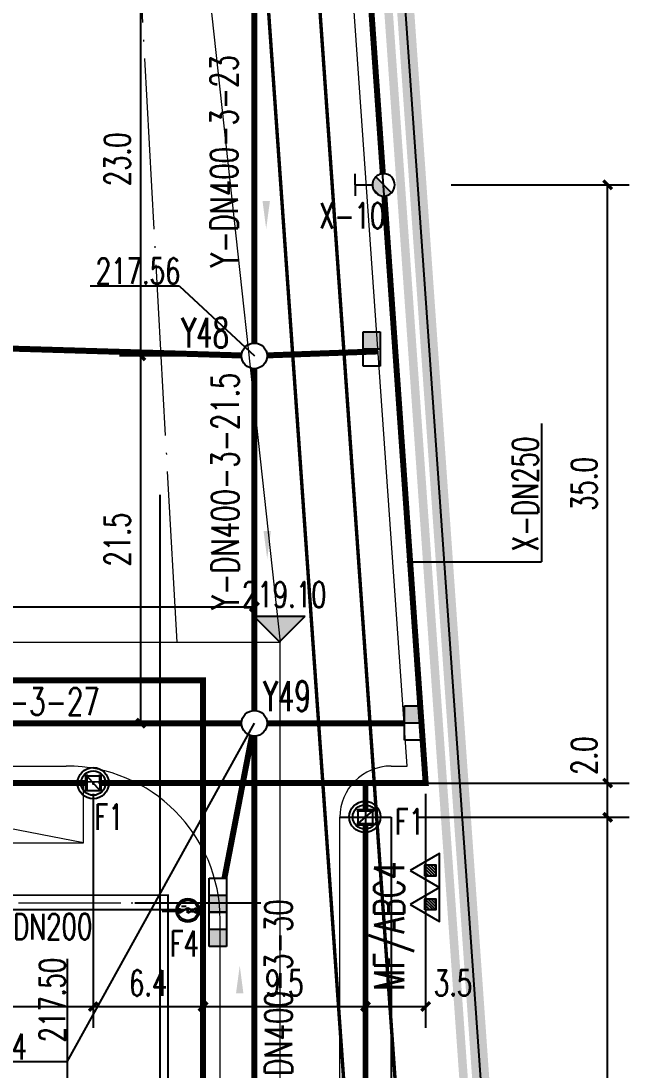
# Model space of a CAD drawing. Header units: metres. Extents: x 497246 to 997717, y 2998582 to 5998198.
# Drawn here: x 497963.3 to 497998.8, y 2999042.5 to 2999103.9 of the extents above; entities that cross this region are included whole.
import ezdxf
from ezdxf.enums import TextEntityAlignment as Align

# ---------------------------------------------------------------- set-up
doc = ezdxf.new("R2010")
doc.units = ezdxf.units.M
doc.header["$LTSCALE"] = 1000
for name, pattern in [('ACAD_ISO05W100', [34, 24, -3, 0.5, -3, 0.5, -3]), ('DASH', [0.35, 0.25, -0.1]), ('DASHED', [19.049999999999997, 12.7, -6.35]), ('DOTE', [2.4200000000000004, 2, -0.2, 0.02, -0.2]), ('PHANTOM2', [31.750000000000004, 15.875, -3.175, 3.175, -3.175, 3.175, -3.175])]:
    doc.linetypes.add(name, pattern=pattern)
doc.layers.get('0').update_dxf_attribs({"linetype": 'CONTINUOUS'})
doc.layers.get('Defpoints').update_dxf_attribs({"linetype": 'CONTINUOUS'})
for name, color, linetype, lineweight in [('1_RO_规划停车位', 35, 'CONTINUOUS', 13), ('道路', 4, 'CONTINUOUS', 15), ('道路中线', 1, 'DOTE', 13)]:
    doc.layers.add(name, color=color, linetype=linetype, lineweight=lineweight)
for name, color, linetype in [('DIM_ELEV', 3, 'CONTINUOUS'), ('EQUIP_消火栓', 7, 'CONTINUOUS'), ('EQUIP_灭火器', 7, 'CONTINUOUS'), ('PIPE-喷淋', 6, 'CONTINUOUS'), ('PIPE-消防', 1, 'CONTINUOUS'), ('PIPE-给水', 3, 'CONTINUOUS'), ('PIPE-雨水', 4, 'CONTINUOUS'), ('PUB_TEXT', 7, 'CONTINUOUS'), ('TEXT_灭火器', 7, 'CONTINUOUS'), ('TEXT_雨水', 7, 'CONTINUOUS'), ('TWT_DIM', 3, 'CONTINUOUS'), ('TWT_雨水口', 4, 'CONTINUOUS'), ('VALVE_喷淋', 7, 'CONTINUOUS'), ('WELL_雨水', 4, 'CONTINUOUS'), ('YD-R2', 50, 'CONTINUOUS'), ('围墙', 6, 'FENCELINE2'), ('图例层', 7, 'CONTINUOUS'), ('建筑', 7, 'CONTINUOUS'), ('红线', 1, 'PHANTOM2'), ('雨水标注', 100, 'CONTINUOUS')]:
    doc.layers.add(name, color=color, linetype=linetype)
doc.layers.add('建筑轴线', color=1, linetype='DOTE', lineweight=15, plot=False)
doc.styles.add('_TCH_DIM', font='SIMPLEX', dxfattribs={"bigfont": 'GBCBIG'})
doc.styles.add('_TCH_DIM_T3', font='SIMPLEX', dxfattribs={"width": 0.7058823529411765, "bigfont": 'GBCBIG'})
doc.styles.add('_TWT_WELL', font='SIMPLEX', dxfattribs={"width": 0.8, "height": 3.5, "bigfont": 'HZTXT'})
doc.styles.add('HZTXT', font='txt', dxfattribs={"width": 0.7, "bigfont": 'HZTXT'})
doc.styles.get("Standard").update_dxf_attribs({"font": 'rs.shx', "bigfont": 'hztxt.shx'})
doc.styles.add('TG_LINETYPE', font='SIMPLEX', dxfattribs={"width": 0.8, "height": 3, "bigfont": 'HZTXT'})
doc.linetypes.add('FENCELINE2', pattern='A,6.35,-2.54,[132,ltypeshp.shx,S=2.54,R=0,X=-2.54,Y=0],-2.54,25.4', length=36.83)
doc.linetypes.add('TG_X', pattern='A,3,-0.3,["X",TG_LINETYPE,S=0.1,R=0,X=-0.23,Y=-0.15],0', length=3.3)
doc.linetypes.add('TG_XP', pattern='A,3,-0.6,["XP",TG_LINETYPE,S=0.1,R=0,X=-0.6,Y=-0.2],0', length=3.6)
doc.linetypes.add('TG_Y', pattern='A,2,-0.3,["Y",TG_LINETYPE,S=0.1,R=0,X=-0.23,Y=-0.15],0', length=2.3)
doc.dimstyles.new('_TWT_ARCH&&1', dxfattribs={"dimtxt": 1.4875, "dimasz": 0.5, "dimexe": 1.25, "dimexo": 1.5, "dimgap": 0.6312500000000001, "dimtad": 1, "dimdec": 1, "dimzin": 0, "dimdsep": 46, "dimtxsty": '_TCH_DIM_T3', "dimblk": 'ARCHTICK', "dimcen": 0.09, "dimclrt": 7, "dimazin": 2, "dimtfac": 1, "dimtdec": 1, "dimtix": 1, "dimtmove": 2, "dimatfit": 3, "dimfxl": 1, "dimtolj": 1, "dimtzin": 0, "dimarcsym": 0})

# ---------------------------------------------------------------- blocks, each defined once
blk = doc.blocks.new('$VALVE$00000315')
blk.add_line((-75, 125), (75, 125))
blk.add_lwpolyline([(-125, -75), (-125, 75), (125, -75), (125, 75)])
for p in [(-125, 0), (125, 0)]:
    blk.add_point(p)
blk.add_solid([(0, 125), (0, 150), (75, 125)])
blk = doc.blocks.new('$VALVE$00000296')
for points in [[(-125, 72.16878364870354), (-125, -72.16878364870354), (125, 72.16878364870354), (125, -72.16878364870354), (-125, 72.16878364870354)], [(0, 60.22559497023212), (0, -63.5535608260252)]]:
    blk.add_lwpolyline(points)
for p in [(-125, 0), (125, 0)]:
    blk.add_point(p)
blk = doc.blocks.new('$VALVE$00000316')
for p, q in [((-124.8260262059412, 72.06833983187425), (124.8260262059412, -72.06833983187425)), ((-124.8260262059412, 72.06833983187425), (-124.8260262059412, -72.06833983187425)), ((-124.8260262059412, 72.06833983187425), (124.8260262059412, 72.06833983187425)), ((124.8260262059412, 72.06833983187425), (124.8260262059412, -72.06833983187425)), ((-124.8260262059412, -72.06833983187425), (124.8260262059412, -72.06833983187425))]:
    blk.add_line(p, q)
at = {"const_width": 21.11137713821932}
blk.add_lwpolyline([(-10.55568856911123, 0, 1), (10.55568856911123, 0, 1)], format="xyb", close=True, dxfattribs=at)
for p in [(-124.8260262059412, 0), (124.8260262059412, 0)]:
    blk.add_point(p)
at = {"color": 7, "flags": 9}
for tag in ['YSIZE', 'XSIZE']:
    blk.add_attdef(tag, (0, 0), '', height=0.5, dxfattribs=at)
blk = doc.blocks.new('_ArchTick')
at = {"color": 0, "linetype": 'ByBlock', "const_width": 0.4}
blk.add_lwpolyline([(-0.5, -0.5), (0.5, 0.5)], dxfattribs=at)
blk = doc.blocks.new('*D422')
at = {"layer": 'Defpoints', "color": 0, "transparency": 16777216}
for p in [(497986.9340155854, 2999094.33740348), (497997.5770304961, 2999094.33740348), (497986.9340155854, 2999059.33740348)]:
    blk.add_point(p, dxfattribs=at)
at = {"layer": 'TWT_DIM', "color": 0, "lineweight": -2, "transparency": 16777216}
for p, q in [((497988.4340155854, 2999094.33740348), (497998.8270304961, 2999094.33740348)), ((497997.5770304961, 2999059.33740348), (497997.5770304961, 2999094.33740348)), ((497988.4340155854, 2999059.33740348), (497998.8270304961, 2999059.33740348))]:
    blk.add_line(p, q, dxfattribs=at)
at = {"layer": 'TWT_DIM', "color": 0, "lineweight": -2, "transparency": 16777216, "xscale": 0.5, "yscale": 0.5, "zscale": 0.5}
for p, rotation in [((497997.5770304961, 2999094.33740348), 90), ((497997.5770304961, 2999059.33740348), 270)]:
    blk.add_blockref('_ArchTick', p, dxfattribs=dict(at, rotation=rotation))
at = {"layer": 'TWT_DIM', "color": 7, "transparency": 16777216, "insert": (497996.2020304956, 2999076.83740348), "char_height": 1.4875, "attachment_point": 5, "rotation": 90, "style": '_TCH_DIM_T3'}
blk.add_mtext('\\A1;35.0', dxfattribs=at)
blk = doc.blocks.new('*D447')
at = {"layer": 'Defpoints', "color": 0, "transparency": 16777216}
for p in [(497984.9149627549, 2999057.332702593), (497997.5770304961, 2999057.332702593), (497984.9149627549, 2999013.897704495)]:
    blk.add_point(p, dxfattribs=at)
at = {"layer": 'TWT_DIM', "color": 0, "lineweight": -2, "transparency": 16777216}
for p, q in [((497986.4149627549, 2999057.332702593), (497998.8270304961, 2999057.332702593)), ((497997.5770304961, 2999013.897704495), (497997.5770304961, 2999057.332702593)), ((497986.4149627549, 2999013.897704495), (497998.8270304961, 2999013.897704495))]:
    blk.add_line(p, q, dxfattribs=at)
at = {"layer": 'TWT_DIM', "color": 0, "lineweight": -2, "transparency": 16777216, "xscale": 0.5, "yscale": 0.5, "zscale": 0.5}
for p, rotation in [((497997.5770304961, 2999057.332702593), 90), ((497997.5770304961, 2999013.897704495), 270)]:
    blk.add_blockref('_ArchTick', p, dxfattribs=dict(at, rotation=rotation))
at = {"layer": 'TWT_DIM', "color": 7, "transparency": 16777216, "insert": (497996.2020304956, 2999035.615203544), "char_height": 1.4875, "attachment_point": 5, "rotation": 90, "style": '_TCH_DIM_T3'}
blk.add_mtext('\\A1;43.4', dxfattribs=at)
blk = doc.blocks.new('*D448')
at = {"layer": 'Defpoints', "color": 0, "transparency": 16777216}
for p in [(497984.9149627549, 2999059.33740348), (497997.5770304961, 2999059.33740348), (497984.9149627549, 2999057.332702593)]:
    blk.add_point(p, dxfattribs=at)
at = {"layer": 'TWT_DIM', "color": 0, "lineweight": -2, "transparency": 16777216}
for p, q in [((497986.4149627549, 2999059.33740348), (497998.8270304961, 2999059.33740348)), ((497997.5770304961, 2999057.332702593), (497997.5770304961, 2999059.33740348)), ((497986.4149627549, 2999057.332702593), (497998.8270304961, 2999057.332702593))]:
    blk.add_line(p, q, dxfattribs=at)
at = {"layer": 'TWT_DIM', "color": 0, "lineweight": -2, "transparency": 16777216, "xscale": 0.5, "yscale": 0.5, "zscale": 0.5}
for p, rotation in [((497997.5770304961, 2999059.33740348), 90), ((497997.5770304961, 2999057.332702593), 270)]:
    blk.add_blockref('_ArchTick', p, dxfattribs=dict(at, rotation=rotation))
at = {"layer": 'TWT_DIM', "color": 7, "transparency": 16777216, "insert": (497996.2020304961, 2999060.937403481), "char_height": 1.4875, "attachment_point": 5, "rotation": 90, "style": '_TCH_DIM_T3'}
blk.add_mtext('\\A1;2.0', dxfattribs=at)
blk = doc.blocks.new('*D449')
at = {"layer": 'Defpoints', "color": 0, "transparency": 16777216}
for p in [(497983.4149640228, 2999060.197647094), (497986.9340155855, 2999060.197647844), (497986.9340155855, 2999046.262537646)]:
    blk.add_point(p, dxfattribs=at)
at = {"layer": 'TWT_DIM', "color": 0, "lineweight": -2, "transparency": 16777216}
for p, q in [((497983.4149640228, 2999058.697647094), (497983.4149640228, 2999045.012537646)), ((497986.9340155855, 2999058.697647844), (497986.9340155855, 2999045.012537646)), ((497983.4149640228, 2999046.262537646), (497986.9340155855, 2999046.262537646))]:
    blk.add_line(p, q, dxfattribs=at)
at = {"layer": 'TWT_DIM', "color": 0, "lineweight": -2, "transparency": 16777216, "xscale": 0.5, "yscale": 0.5, "zscale": 0.5, "rotation": 180}
blk.add_blockref('_ArchTick', (497983.4149640228, 2999046.262537646), dxfattribs=at)
at = {"layer": 'TWT_DIM', "color": 0, "lineweight": -2, "transparency": 16777216, "xscale": 0.5, "yscale": 0.5, "zscale": 0.5}
blk.add_blockref('_ArchTick', (497986.9340155855, 2999046.262537646), dxfattribs=at)
at = {"layer": 'TWT_DIM', "color": 7, "transparency": 16777216, "insert": (497988.5340136205, 2999047.637538361), "char_height": 1.4875, "attachment_point": 5, "style": '_TCH_DIM_T3'}
blk.add_mtext('\\A1;3.5', dxfattribs=at)
blk = doc.blocks.new('*D450')
at = {"layer": 'Defpoints', "color": 0, "transparency": 16777216}
for p in [(497973.9149640363, 2999060.197645071), (497983.4149640225, 2999060.197647094), (497983.4149640225, 2999046.26253626)]:
    blk.add_point(p, dxfattribs=at)
at = {"layer": 'TWT_DIM', "color": 0, "lineweight": -2, "transparency": 16777216}
for p, q in [((497973.9149640363, 2999058.697645071), (497973.9149640363, 2999045.01253626)), ((497983.4149640225, 2999058.697647094), (497983.4149640225, 2999045.01253626)), ((497973.9149640363, 2999046.26253626), (497983.4149640225, 2999046.26253626))]:
    blk.add_line(p, q, dxfattribs=at)
at = {"layer": 'TWT_DIM', "color": 0, "lineweight": -2, "transparency": 16777216, "xscale": 0.5, "yscale": 0.5, "zscale": 0.5, "rotation": 180}
blk.add_blockref('_ArchTick', (497973.9149640363, 2999046.26253626), dxfattribs=at)
at = {"layer": 'TWT_DIM', "color": 0, "lineweight": -2, "transparency": 16777216, "xscale": 0.5, "yscale": 0.5, "zscale": 0.5}
blk.add_blockref('_ArchTick', (497983.4149640225, 2999046.26253626), dxfattribs=at)
at = {"layer": 'TWT_DIM', "color": 7, "transparency": 16777216, "insert": (497978.6649640294, 2999047.63753626), "char_height": 1.4875, "attachment_point": 5, "style": '_TCH_DIM_T3'}
blk.add_mtext('\\A1;9.5', dxfattribs=at)
blk = doc.blocks.new('*D451')
at = {"layer": 'Defpoints', "color": 0, "transparency": 16777216}
for p in [(497967.4923899653, 2999060.197643704), (497973.9149640371, 2999060.197645071), (497973.9149640371, 2999046.262534565)]:
    blk.add_point(p, dxfattribs=at)
at = {"layer": 'TWT_DIM', "color": 0, "lineweight": -2, "transparency": 16777216}
for p, q in [((497967.4923899653, 2999058.697643704), (497967.4923899653, 2999045.012534565)), ((497973.9149640371, 2999058.697645071), (497973.9149640371, 2999045.012534565)), ((497967.4923899653, 2999046.262534565), (497973.9149640371, 2999046.262534565))]:
    blk.add_line(p, q, dxfattribs=at)
at = {"layer": 'TWT_DIM', "color": 0, "lineweight": -2, "transparency": 16777216, "xscale": 0.5, "yscale": 0.5, "zscale": 0.5, "rotation": 180}
blk.add_blockref('_ArchTick', (497967.4923899653, 2999046.262534565), dxfattribs=at)
at = {"layer": 'TWT_DIM', "color": 0, "lineweight": -2, "transparency": 16777216, "xscale": 0.5, "yscale": 0.5, "zscale": 0.5}
blk.add_blockref('_ArchTick', (497973.9149640371, 2999046.262534565), dxfattribs=at)
at = {"layer": 'TWT_DIM', "color": 7, "transparency": 16777216, "insert": (497970.7036770012, 2999047.637534565), "char_height": 1.4875, "attachment_point": 5, "style": '_TCH_DIM_T3'}
blk.add_mtext('\\A1;6.4', dxfattribs=at)
blk = doc.blocks.new('*D452')
at = {"layer": 'Defpoints', "color": 0, "transparency": 16777216}
for p in [(497930.434315388, 2999060.197635814), (497967.4923899648, 2999060.197643704), (497967.4923899648, 2999046.262529936)]:
    blk.add_point(p, dxfattribs=at)
at = {"layer": 'TWT_DIM', "color": 0, "lineweight": -2, "transparency": 16777216}
for p, q in [((497930.434315388, 2999058.697635814), (497930.434315388, 2999045.012529936)), ((497967.4923899648, 2999058.697643704), (497967.4923899648, 2999045.012529936)), ((497930.434315388, 2999046.262529936), (497967.4923899648, 2999046.262529936))]:
    blk.add_line(p, q, dxfattribs=at)
at = {"layer": 'TWT_DIM', "color": 0, "lineweight": -2, "transparency": 16777216, "xscale": 0.5, "yscale": 0.5, "zscale": 0.5, "rotation": 180}
blk.add_blockref('_ArchTick', (497930.434315388, 2999046.262529936), dxfattribs=at)
at = {"layer": 'TWT_DIM', "color": 0, "lineweight": -2, "transparency": 16777216, "xscale": 0.5, "yscale": 0.5, "zscale": 0.5}
blk.add_blockref('_ArchTick', (497967.4923899648, 2999046.262529936), dxfattribs=at)
at = {"layer": 'TWT_DIM', "color": 7, "transparency": 16777216, "insert": (497948.9633526764, 2999047.637529936), "char_height": 1.4875, "attachment_point": 5, "style": '_TCH_DIM_T3'}
blk.add_mtext('\\A1;37.1', dxfattribs=at)
blk = doc.blocks.new('*D505')
at = {"layer": 'Defpoints', "color": 0, "transparency": 16777216}
for p in [(497970.2776088643, 2999084.332665921), (497976.9149626787, 2999084.332665921), (497976.9149626074, 2999062.83740348)]:
    blk.add_point(p, dxfattribs=at)
at = {"layer": 'TWT_DIM', "color": 0, "lineweight": -2, "transparency": 16777216}
for p, q in [((497975.4149626787, 2999084.332665921), (497969.0276088643, 2999084.332665921)), ((497970.2776088643, 2999062.83740348), (497970.2776088643, 2999084.332665921)), ((497975.4149626074, 2999062.83740348), (497969.0276088643, 2999062.83740348))]:
    blk.add_line(p, q, dxfattribs=at)
at = {"layer": 'TWT_DIM', "color": 0, "lineweight": -2, "transparency": 16777216, "xscale": 0.5, "yscale": 0.5, "zscale": 0.5}
for p, rotation in [((497970.2776088643, 2999084.332665921), 90), ((497970.2776088643, 2999062.83740348), 270)]:
    blk.add_blockref('_ArchTick', p, dxfattribs=dict(at, rotation=rotation))
at = {"layer": 'TWT_DIM', "color": 7, "transparency": 16777216, "insert": (497968.9026088638, 2999073.585034701), "char_height": 1.4875, "attachment_point": 5, "rotation": 90, "style": '_TCH_DIM_T3'}
blk.add_mtext('\\A1;21.5', dxfattribs=at)
blk = doc.blocks.new('*D506')
at = {"layer": 'Defpoints', "color": 0, "transparency": 16777216}
for p in [(497970.277608938, 2999107.332665921), (497976.9149627549, 2999107.332665921), (497976.9149626787, 2999084.332665921)]:
    blk.add_point(p, dxfattribs=at)
at = {"layer": 'TWT_DIM', "color": 0, "lineweight": -2, "transparency": 16777216}
for p, q in [((497975.4149627549, 2999107.332665921), (497969.027608938, 2999107.332665921)), ((497970.277608938, 2999084.332665921), (497970.277608938, 2999107.332665921)), ((497975.4149626787, 2999084.332665921), (497969.027608938, 2999084.332665921))]:
    blk.add_line(p, q, dxfattribs=at)
at = {"layer": 'TWT_DIM', "color": 0, "lineweight": -2, "transparency": 16777216, "xscale": 0.5, "yscale": 0.5, "zscale": 0.5}
for p, rotation in [((497970.277608938, 2999107.332665921), 90), ((497970.277608938, 2999084.332665921), 270)]:
    blk.add_blockref('_ArchTick', p, dxfattribs=dict(at, rotation=rotation))
at = {"layer": 'TWT_DIM', "color": 7, "transparency": 16777216, "insert": (497968.9026089376, 2999095.832665921), "char_height": 1.4875, "attachment_point": 5, "rotation": 90, "style": '_TCH_DIM_T3'}
blk.add_mtext('\\A1;23.0', dxfattribs=at)
blk = doc.blocks.new('*D527')
at = {"layer": 'Defpoints', "color": 0, "transparency": 16777216}
for p in [(497976.9149625296, 2999069.643841007), (497922.9343139335, 2999062.33740348), (497976.9149625296, 2999062.337408286)]:
    blk.add_point(p, dxfattribs=at)
at = {"layer": 'TWT_DIM', "color": 0, "lineweight": -2, "transparency": 16777216}
for p, q in [((497922.9343139335, 2999063.83740348), (497922.9343139335, 2999070.893841007)), ((497976.9149625296, 2999063.837408286), (497976.9149625296, 2999070.893841007)), ((497922.9343139335, 2999069.643841007), (497976.9149625296, 2999069.643841007))]:
    blk.add_line(p, q, dxfattribs=at)
at = {"layer": 'TWT_DIM', "color": 0, "lineweight": -2, "transparency": 16777216, "xscale": 0.5, "yscale": 0.5, "zscale": 0.5, "rotation": 180}
blk.add_blockref('_ArchTick', (497922.9343139335, 2999069.643841007), dxfattribs=at)
at = {"layer": 'TWT_DIM', "color": 0, "lineweight": -2, "transparency": 16777216, "xscale": 0.5, "yscale": 0.5, "zscale": 0.5}
blk.add_blockref('_ArchTick', (497976.9149625296, 2999069.643841007), dxfattribs=at)
at = {"layer": 'TWT_DIM', "color": 7, "transparency": 16777216, "insert": (497949.9246382316, 2999071.018841007), "char_height": 1.4875, "attachment_point": 5, "style": '_TCH_DIM_T3'}
blk.add_mtext('\\A1;54.0', dxfattribs=at)
blk = doc.blocks.new('$TwtSys$00000187')
blk.add_circle((0, 0), 0.5)
blk = doc.blocks.new('$TwtSys$00000385')
for p, q in [((-7.275957614183426e-12, 331.4491123446078), (-130.0000000000073, 331.4491123446078)), ((-7.275957614183426e-12, 331.4491123446078), (-7.275957614183426e-12, 130.7612679812282)), ((-7.275957614183426e-12, 331.4491123446078), (129.9999999999927, 331.4491123446078)), ((92.46217930607963, 92.46217930608145), (-92.46217930607963, -92.46217930608145))]:
    blk.add_line(p, q)
for start, end in [(314.9999999999263, 134.9999999999263), (134.9999999999263, 314.9999999999263)]:
    blk.add_arc((-7.275957614183426e-12, -7.275957614183426e-12), 130.761267981236, start, end)
at = {"color": 0}
for points in [[(-33.90529490958579, 126.5362832450082), (-126.5362832450264, 33.90529490956942), (33.90529490821791, 126.5362832436604), (-126.5362832436804, -33.90529490823246)], [(-92.63098833544791, 92.63098833542972), (-92.63098833544791, 92.63098833542972), (-33.90529490958579, 126.5362832450082), (-126.5362832450264, 33.90529490956942)], [(33.90529490821791, 126.5362832436604), (-126.5362832436804, -33.90529490823246), (92.63098833542608, 92.63098833542972), (-92.63098833544791, -92.63098833544427)]]:
    blk.add_solid(points, dxfattribs=at)
blk = doc.blocks.new('$TwtSys$00000424')
for p, q in [((-500, 250), (500, 250)), ((-500, -250), (-500, 250)), ((0, -250), (0, 250)), ((500, 250), (500, -250)), ((500, -250), (-500, -250))]:
    blk.add_line(p, q)
blk.add_solid([(0, 250), (500, 250), (0, -250), (500, -250)])
blk = doc.blocks.new('$TwtSys$00000425')
for p, q in [((-1000, -250), (-1000, 250)), ((-1000, 250), (0, 250)), ((-500, -250), (-500, 250)), ((0, 250), (1000, 250)), ((0, 250), (0, -250)), ((0, -250), (0, 250)), ((500, -250), (500, 250)), ((1000, 250), (1000, -250)), ((0, -250), (-1000, -250)), ((1000, -250), (0, -250))]:
    blk.add_line(p, q)
for points in [[(-500, 250), (0, 250), (-500, -250), (0, -250)], [(500, 250), (1000, 250), (500, -250), (1000, -250)]]:
    blk.add_solid(points)
blk = doc.blocks.new('$TWTSYS$00000546')
h = blk.add_hatch()
h.set_pattern_fill('ANSI31', color=256, scale=200, style=0)
h.set_pattern_definition([(45, (-38543.80223862439, -6670.830405693208), (-17.67766952966369, 17.67766952966369), [])])
h.paths.add_polyline_path([(-64.92232553117356, 173.7449990885525), (64.922325531159, 173.7449990885525), (64.922325531159, 43.90034802621994), (-64.92232553117356, 43.90034802621994)])
for points in [[(0, 343.6163707387423), (-198.3870041439732, 0), (198.3870041439732, 0)], [(-64.92232553117356, 173.7449990885525), (64.922325531159, 173.7449990885525), (64.922325531159, 43.90034802621994), (-64.92232553117356, 43.90034802621994)]]:
    blk.add_lwpolyline(points, close=True)

msp = doc.modelspace()

# ---------------------------------------------------------------- hatches: boundary and pattern name
at = {"layer": 'DIM_ELEV'}
msp.add_hatch(color=0, dxfattribs=at).paths.add_polyline_path([(497978.3814492646, 2999067.59474574), (497976.8814492646, 2999069.09474574), (497979.8814492646, 2999069.09474574)])
at = {"layer": 'PIPE-消防', "linetype": 'TG_XP'}
for points in [[(497973.9149672281, 2999065.356790787), (497973.9149627549, 2999065.53179348), (497974.0899794247, 2999065.531791177)], [(497973.9149672281, 2999065.356790787), (497974.0899627549, 2999065.35679348), (497974.0899794247, 2999065.531791177)]]:
    msp.add_hatch(color=191, dxfattribs=at).paths.add_polyline_path(points)
at = {"layer": 'PIPE-消防', "linetype": 'TG_X'}
for points in [[(497986.9340149069, 2999059.337402825), (497987.1085851033, 2999059.349670649), (497987.1217425795, 2999059.162434472)], [(497986.9340149069, 2999059.337402825), (497986.9340155854, 2999059.162403481), (497987.1217425795, 2999059.162434472)]]:
    msp.add_hatch(color=256, dxfattribs=at).paths.add_polyline_path(points)

# ---------------------------------------------------------------- linework, layer by layer
at = {"color": 0, "ltscale": 10}
msp.add_line((497971.414962755, 2999019.198334905), (497971.414962755, 2999076.205864457), dxfattribs=at)
at = {"color": 0}
for p, q in [((497981.9149627549, 2999057.332702593), (497984.9149627549, 2999057.332702593)), ((497984.9149627549, 2999057.332702593), (497984.9149627549, 2999026.332702902)), ((497969.9155106721, 2999052.332702593), (497977.2889651922, 2999052.332702593))]:
    msp.add_line(p, q, dxfattribs=at)
at = {"color": 0, "ltscale": 10}
for radius in [0.6888979467563331, 0.5888979467563331]:
    msp.add_circle((497973.0279275481, 2999051.888196451), radius, dxfattribs=at)
at = {"layer": '1_RO_规划停车位'}
msp.add_line((497966.9149627545, 2999055.832702589), (497948.9149627461, 2999059.332702593), dxfattribs=at)
at = {"layer": '1_RO_规划停车位', "flags": 128}
msp.add_lwpolyline([(497966.9149627545, 2999055.832702589), (497966.914962755, 2999059.332702593), (497948.9149627461, 2999059.332702593), (497948.9149627517, 2999055.832702593)], close=True, dxfattribs=at)
at = {"layer": 'DIM_ELEV', "color": 0}
for p, q in [((497978.3814492646, 2999067.59474574), (497976.8814492646, 2999069.09474574)), ((497976.8814492646, 2999069.09474574), (497979.8814492646, 2999069.09474574)), ((497978.3814492646, 2999067.59474574), (497979.8814492646, 2999069.09474574))]:
    msp.add_line(p, q, dxfattribs=at)
at = {"layer": 'PIPE-喷淋', "const_width": 0.0525}
for points in [[(497973.0124066611, 2999051.882702594), (497973.0438957107, 2999051.882702594)], [(497969.2916086414, 2999049.196442133), (497969.2908223751, 2999049.196442133)]]:
    msp.add_lwpolyline(points, dxfattribs=at)
at = {"layer": 'PIPE-消防', "color": 70, "linetype": 'ByBlock'}
msp.add_line((497985.8271922263, 2999072.281684527), (497993.7095739763, 2999072.281684521), dxfattribs=at)
at = {"layer": 'PIPE-消防', "color": 70, "linetype": 'TG_X', "ltscale": 700}
msp.add_line((497973.0373960069, 2999051.911681481), (497959.1921243124, 2999051.911681481), dxfattribs=at)
at = {"layer": 'PIPE-消防', "linetype": 'TG_X', "ltscale": 0.005, "const_width": 0.35}
for points in [[(497984.4287012221, 2999094.989601523), (497982.0384957608, 2999129.003727542)], [(497986.9340155854, 2999059.33740348), (497984.5203623939, 2999093.685205438)], [(497983.4149627549, 2999057.7926812), (497983.4149627549, 2999059.337402731)], [(497983.4149627549, 2999014.551510835), (497983.4149627549, 2999056.892453867)]]:
    msp.add_lwpolyline(points, dxfattribs=at)
at = {"layer": 'PIPE-消防', "color": 191, "linetype": 'TG_XP', "ltscale": 0.003}
for points, const_width in [([(497930.4343117921, 2999065.35679348), (497973.9149627549, 2999065.35679348)], 0.35), ([(497973.9149627549, 2999059.337402732), (497973.9149627549, 2999065.35679348)], 0.35), ([(497973.9149627549, 2998916.832702593), (497973.9149627549, 2999059.337402732)], 0.35), ([(497971.514962755, 2999051.882702594), (497972.562406661, 2999051.882702594)], 0.225), ([(497973.4938957107, 2999051.882702594), (497973.8649627551, 2999051.882702594)], 0.225)]:
    msp.add_lwpolyline(points, dxfattribs=dict(at, const_width=const_width))
at = {"layer": 'PIPE-消防', "linetype": 'TG_X', "ltscale": 0.004, "const_width": 0.35}
for points in [[(497930.4343153879, 2999059.33740348), (497967.042277843, 2999059.33740348)], [(497967.9424919608, 2999059.33740348), (497973.9149463087, 2999059.33740348)], [(497973.9149463087, 2999059.33740348), (497983.4149640228, 2999059.33740348)], [(497983.4149640228, 2999059.33740348), (497986.9340155854, 2999059.33740348)]]:
    msp.add_lwpolyline(points, dxfattribs=at)
at = {"layer": 'PIPE-给水', "color": 70, "linetype": 'ByBlock'}
msp.add_line((497993.7095739767, 2999080.374921012), (497993.7095739762, 2999072.281684531), dxfattribs=at)
at = {"layer": 'PIPE-雨水', "color": 0, "linetype": 'TG_Y', "ltscale": 0.005, "const_width": 0.35}
for points in [[(497976.914962755, 2999085.082665921), (497976.914962755, 2999106.582665921)], [(497960.778218572, 2999084.813704914), (497976.1652957752, 2999084.355013617)], [(497977.6644815529, 2999084.359528006), (497984.156870036, 2999084.592209414)], [(497976.914962755, 2999063.587403481), (497976.914962755, 2999083.582665921)], [(497950.664962755, 2999062.83740348), (497976.164962755, 2999062.83740348)], [(497977.664962755, 2999062.83740348), (497985.6856012439, 2999062.83740348)], [(497975.1670412089, 2999053.78068272), (497976.7728376046, 2999062.100992969)], [(497976.914962755, 2999033.58740348), (497976.914962755, 2999062.08740348)]]:
    msp.add_lwpolyline(points, dxfattribs=at)
at = {"layer": 'PIPE-雨水', "color": 70, "linetype": 'ByBlock'}
for points in [[(497977.6132558345, 2999096.248967099, 0, 0, 0), (497977.6066748135, 2999091.766231537, 0, 0.4320000000000001, 0), (497977.609053111, 2999093.386229793, 0, 0, 0)], [(497977.6721462881, 2999076.945317676, 0, 0, 0), (497977.6655652671, 2999072.462582115, 0, 0.4320000000000001, 0), (497977.6679435646, 2999074.08258037, 0, 0, 0)], [(497976.0540620559, 2999044.17304873, 0, 0, 0), (497976.060643077, 2999048.655784291, 0, 0.4320000000000001, 0), (497976.0582647795, 2999047.035786036, 0, 0, 0)]]:
    msp.add_lwpolyline(points, format="xyseb", dxfattribs=at)
at = {"layer": 'VALVE_喷淋', "linetype": 'Continuous'}
for p, q in [((497967.040610965, 2999059.834381361), (497967.0439649747, 2999058.834386983)), ((497967.1157150682, 2999059.834633259), (497967.1190690779, 2999058.834638881)), ((497967.8657108528, 2999059.837148771), (497967.8690648625, 2999058.837154393)), ((497967.940814956, 2999059.83740067), (497967.9441689657, 2999058.837406292)), ((497982.9121050736, 2999057.789477189), (497983.9120847745, 2999057.795848667)), ((497982.9121050736, 2999057.789477189), (497983.9120847745, 2999057.795848667)), ((497982.9125836025, 2999057.714374184), (497983.9125633034, 2999057.720745661)), ((497982.9125836025, 2999057.714374184), (497983.9125633034, 2999057.720745661)), ((497982.9173622112, 2999056.964389404), (497983.9173419079, 2999056.970760888)), ((497982.9173622112, 2999056.964389404), (497983.9173419079, 2999056.970760888)), ((497982.9178407354, 2999056.889286404), (497983.917820441, 2999056.895657876)), ((497982.9178407354, 2999056.889286404), (497983.917820441, 2999056.895657876))]:
    msp.add_line(p, q, dxfattribs=at)
for centre, radius in [((497967.4923899652, 2999059.335893826), 0.9130169561363033), ((497967.4923899652, 2999059.335893826), 0.9130169561363033), ((497967.4923899652, 2999059.335893826), 0.7130169561363032), ((497967.4923899652, 2999059.335893826), 0.7130169561363032), ((497983.3817185428, 2999057.354565017), 0.9130169561363033), ((497983.3817185428, 2999057.354565017), 0.9130169561363033), ((497983.3817185428, 2999057.354565017), 0.7130169561363032), ((497983.3817185428, 2999057.354565017), 0.7130169561363032)]:
    msp.add_circle(centre, radius, dxfattribs=at)
at = {"layer": 'WELL_雨水', "color": 6, "ltscale": 10, "flags": 128}
msp.add_lwpolyline([(497564.2702271307, 2999061.335182887), (497986.4149627549, 2999059.33740348), (497986.9340155854, 2999059.33740348), (497982.0384957608, 2999129.003727542), (497976.4441622325, 2999158.684587239), (497973.5175089733, 2999200.332702593), (497969.8634188026, 2999252.332702408), (497576.6212037297, 2999252.332702592), (497562.0061823588, 2999236.644958437), (497563.3677455648, 2999213.332702594), (497564.2702271306, 2999197.880697824), (497564.2702271307, 2999061.335182887)], dxfattribs=at)
at = {"layer": 'YD-R2', "color": 0}
msp.add_lwpolyline([(497996.5334594565, 2998901.332702593), (497990.0531489511, 2998993.551594124), (497991.4415961385, 2999023.723140561), (497984.0254254934, 2999129.259910089), (497978.4310919652, 2999158.940769787), (497971.7278087869, 2999254.332702593)], dxfattribs=at)
at = {"layer": '围墙', "ltscale": 0.3, "const_width": 0.5, "flags": 128}
for points in [[(497970.3348662431, 2999253.332702593), (497970.7956137882, 2999253.332702593), (497977.4376270989, 2999158.812678513), (497983.0319606271, 2999129.131818815), (497987.8665409199, 2999060.332702593)], [(497987.6911569266, 2999062.828527052), (497990.4399808004, 2999023.711035624), (497989.0515336129, 2998993.539489187), (497995.4607225277, 2998902.332702593), (497929.516134331, 2998902.332702593)]]:
    msp.add_lwpolyline(points, dxfattribs=at)
at = {"layer": '图例层', "color": 1, "linetype": 'DASHED', "ltscale": 0.5, "const_width": 0.2}
msp.add_lwpolyline([(497967.1371047584, 2999248.332702593), (497973.4637676335, 2999158.300313416), (497979.0581011618, 2999128.619453719), (497986.4335194477, 2999023.662615874), (497985.0450722603, 2998993.491069438), (497990.958961917, 2998909.332702593)], dxfattribs=at)
at = {"layer": '图例层', "color": 11, "linetype": 'DASH', "ltscale": 20, "const_width": 0.2, "flags": 128}
msp.add_lwpolyline([(497964.4107907274, 2999244.332702593), (497970.4833730345, 2999157.916039594), (497976.0777065628, 2999128.235179897), (497983.4286734333, 2999023.626301062), (497982.0402262459, 2998993.454754626), (497987.6704801654, 2998913.332702593)], dxfattribs=at)
at = {"layer": '建筑', "linetype": 'Continuous', "const_width": 0.1}
msp.add_lwpolyline([(497971.8649627551, 2998921.882702593), (497823.964962755, 2998921.882702593), (497823.964962755, 2999052.782702594), (497971.8649627551, 2999052.782702594)], close=True, dxfattribs=at)
at = {"layer": '建筑轴线', "ltscale": 0.003}
msp.add_lwpolyline([(497824.414962755, 2999052.332702593), (497971.414962755, 2999052.332702593), (497971.414962755, 2998922.332702593), (497824.414962755, 2998922.332702593)], close=True, dxfattribs=at)
at = {"layer": '红线', "color": 1, "linetype": 'ACAD_ISO05W100', "flags": 128}
for const_width in [1, 1, 1, 1, 0.7, 0.7, 0.7, 0.7]:
    msp.add_lwpolyline([(497971.7278087869, 2999254.332702593), (497978.4310919652, 2999158.940769787), (497984.0254254934, 2999129.259910089), (497991.4415961385, 2999023.723140561), (497990.0531489511, 2998993.551594124), (497996.5334594565, 2998901.332702593), (497677.6974169806, 2998901.332702593), (497652.6974169806, 2998904.832702593), (497585.6894028363, 2998904.832702592), (497583.8638219688, 2998904.916195507), (497582.6769488168, 2998905.060876152, -0.3705902118212112), (497565.6893710068, 2998924.832734422), (497565.6083220516, 2998970.302320928), (497562.0637655029, 2998995.296042517), (497561.7654264506, 2999162.668383222, 0.0172345937973501), (497559.2178671742, 2999232.918468393), (497559.1678030862, 2999234.332702593, -0.4142135623747999), (497579.1678030862, 2999254.332702593), (497971.7278087869, 2999254.332702593)], format="xyb", close=True, dxfattribs=dict(at, const_width=const_width))
at = {"layer": '道路', "linetype": 'ByBlock', "ltscale": 0.2}
for p, q in [((497985.8616089924, 2999060.332702593), (497981.0450308945, 2999128.875636267)), ((497974.9149627549, 2999030.782702594), (497974.9149627549, 2999051.332702593))]:
    msp.add_line(p, q, dxfattribs=at)
at = {"layer": '道路', "linetype": 'ByBlock', "lineweight": 0, "ltscale": 0.2}
for p, q in [((497901.1649627548, 2999060.332702593), (497965.914962755, 2999060.332702593)), ((497984.9149627549, 2999060.332702593), (497985.8616089924, 2999060.332702593)), ((497981.914962755, 2998906.332702594), (497981.9149627549, 2999057.332702593))]:
    msp.add_line(p, q, dxfattribs=at)
at = {"layer": '道路', "linetype": 'ByBlock', "ltscale": 0.2}
msp.add_arc((497965.914962755, 2999051.332702593), 9, 0, 90, dxfattribs=at)
at = {"layer": '道路', "linetype": 'ByBlock', "lineweight": 0, "ltscale": 0.2}
msp.add_arc((497984.9149627549, 2999057.332702593), 3, 90, 180, dxfattribs=at)
at = {"layer": '道路中线', "ltscale": 5}
for p, q in [((497963.4343139339, 2999205.337403478), (497978.4149627549, 2999067.582702593)), ((497812.4149627545, 2999067.582702593), (497978.4149627548, 2999067.582702593)), ((497978.4149627551, 2998909.832702594), (497978.4149627549, 2999067.582702593))]:
    msp.add_line(p, q, dxfattribs=at)
at = {"layer": '道路中线', "ltscale": 0.005}
for p, q in [((497972.3932292146, 2999067.582702592), (497964.7990010588, 2999205.332702596)), ((497813.9149627551, 2999067.582702593), (497978.4149627548, 2999067.582702593)), ((497978.4149627551, 2998909.832702594), (497978.4149627549, 2999067.582702593))]:
    msp.add_line(p, q, dxfattribs=at)
at = {"layer": '雨水标注', "color": 70}
for p, q in [((497972.5347268516, 2999088.404708439), (497967.3099948278, 2999088.404708439)), ((497972.5347268516, 2999088.404708439), (497976.9149627549, 2999084.332665921)), ((497965.9760636225, 2999043.032550803), (497976.914962755, 2999062.83740348)), ((497965.9760636225, 2999049.054521849), (497965.9760636225, 2999043.032550803)), ((497965.9760636225, 2999043.032550803), (497958.6547529249, 2999043.032550803)), ((497965.9760636225, 2999043.032550803), (497965.9760636225, 2999037.292653534))]:
    msp.add_line(p, q, dxfattribs=at)

# ---------------------------------------------------------------- block references
at = {"layer": 'EQUIP_消火栓', "xscale": 0.005, "yscale": 0.005, "zscale": 0.005, "rotation": 90}
msp.add_blockref('$TwtSys$00000385', (497984.4745318079, 2999094.33740348), dxfattribs=at)
at = {"layer": 'EQUIP_灭火器', "color": 3, "xscale": 0.005, "yscale": 0.005, "zscale": 0.005, "rotation": 90}
for p in [(497987.7490376275, 2999054.220144498), (497987.7490376275, 2999052.236274456)]:
    msp.add_blockref('$TWTSYS$00000546', p, dxfattribs=at)
at = {"layer": 'TWT_雨水口', "xscale": 0.002, "yscale": 0.002, "zscale": 0.002}
for name, p, rotation in [('$TwtSys$00000424', (497983.7758793902, 2999084.728266961), 90), ('$TwtSys$00000424', (497986.2057720868, 2999062.848720139), 90), ('$TwtSys$00000425', (497974.7810468535, 2999051.78068272), 270)]:
    msp.add_blockref(name, p, dxfattribs=dict(at, rotation=rotation))
at = {"layer": 'VALVE_喷淋', "linetype": 'Continuous', "xscale": 0.00300418119039787, "zscale": 0.00300418119039787}
for p, yscale, rotation in [((497967.4923899652, 2999059.335893826), 0.006, 0.1921711441115849), ((497983.4149627549, 2999057.342567536), 0.006000000000000001, 90.36506124146828), ((497983.4149627549, 2999057.342567536), 0.006000000000000001, 90.36506124146828)]:
    msp.add_blockref('$VALVE$00000316', p, dxfattribs=dict(at, yscale=yscale, rotation=rotation))
at = {"layer": 'VALVE_喷淋', "yscale": 0.0018, "zscale": 0.0018}
for name, p, xscale in [('$VALVE$00000315', (497972.787406661, 2999051.882702594), -0.0018), ('$VALVE$00000296', (497973.2688957108, 2999051.882702594), 0.0018)]:
    msp.add_blockref(name, p, dxfattribs=dict(at, xscale=xscale))
at = {"layer": 'WELL_雨水', "xscale": 1.5, "yscale": 1.5, "zscale": 1.5}
for p in [(497976.9149627549, 2999084.332665921), (497976.914962755, 2999062.83740348)]:
    msp.add_blockref('$TwtSys$00000187', p, dxfattribs=at)

# ---------------------------------------------------------------- texts
at = {"layer": 'PIPE-消防', "color": 140, "linetype": 'TG_X', "ltscale": 700, "style": 'HZTXT', "width": 0.7}
msp.add_text('X-10', height=1.5, dxfattribs=at).set_placement((497982.6356871069, 2999092.530954193), align=Align.MIDDLE)
at = {"layer": 'PIPE-消防', "linetype": 'TG_X', "ltscale": 700, "style": 'HZTXT', "width": 0.7}
msp.add_text('X-DN250', height=1.5, rotation=90, dxfattribs=at).set_placement((497992.7597305593, 2999076.252310978), align=Align.MIDDLE)
at = {"layer": 'PIPE-消防', "color": 140, "linetype": 'TG_X', "ltscale": 700, "style": 'HZTXT', "width": 0.7}
for s, p in [('F1', (497967.5564286697, 2999056.608195882)), ('F1', (497985.1319135046, 2999056.332415582)), ('F4', (497971.9646262081, 2999049.187783448))]:
    msp.add_text(s, height=1.5, dxfattribs=at).set_placement(p)
at = {"layer": 'PIPE-消防', "color": 191, "linetype": 'TG_XP', "ltscale": 400, "style": 'HZTXT', "width": 0.7}
msp.add_text('XP-DN200', height=1.5, dxfattribs=at).set_placement((497963.6131982516, 2999050.943286858), align=Align.MIDDLE)
at = {"layer": 'PIPE-雨水', "color": 70, "style": 'HZTXT', "width": 0.7}
for s, p in [('Y-DN400-3-23', (497975.1519005623, 2999095.719250426, 20.88125271273247)), ('Y-DN400-3-21.5', (497975.2107910159, 2999076.415601003, 20.88125271273247)), ('Y-DN400-3-30', (497978.3207116731, 2999046.320501491, 20.88125271273247))]:
    msp.add_text(s, height=1.6, rotation=90, dxfattribs=at).set_placement(p, align=Align.MIDDLE)
msp.add_text('Y-DN500-3-27', height=1.6, dxfattribs=at).set_placement((497961.6563493334, 2999064.103178518, 20.88125271273247), align=Align.MIDDLE)
at = {"layer": 'PUB_TEXT', "color": 0, "style": '_TCH_DIM', "width": 0.7058823529411765}
msp.add_text('219.10', height=1.4875, dxfattribs=at).set_placement((497976.1914492646, 2999069.619745741))
at = {"layer": 'TEXT_灭火器', "color": 3, "style": 'HZTXT', "width": 0.7}
msp.add_text('MF/ABC4', height=1.75, rotation=90, dxfattribs=at).set_placement((497985.6688715667, 2999047.186390195))
at = {"layer": 'TEXT_雨水', "style": '_TWT_WELL', "width": 0.6400000000000001}
for s, p in [('Y48', (497972.650972105, 2999084.812208784)), ('Y49', (497977.4328901594, 2999063.550482039))]:
    msp.add_text(s, height=1.75, dxfattribs=at).set_placement(p)
at = {"layer": '雨水标注', "color": 70, "style": 'HZTXT', "width": 0.7}
for s, p in [('217.56', (497970.115743433, 2999089.289786284, 20.88125271290025)), ('216.94', (497961.1365010993, 2999043.917628648, 20.88125271273248))]:
    msp.add_text(s, height=1.5, dxfattribs=at).set_placement(p, align=Align.MIDDLE)
msp.add_text('217.50', height=1.5, rotation=90, dxfattribs=at).set_placement((497965.0909857776, 2999046.639045279, 20.88125271273247), align=Align.MIDDLE)

# ---------------------------------------------------------------- dimensions: what is measured, and where the dimension line sits
at = {"layer": 'TWT_DIM', "color": 0}
for p1, p2, distance, picture, middle in [((497976.9149626787, 2999084.332665921), (497976.9149627549, 2999107.332665921), 6.63735381688457, '*D506', (497968.9026089376, 2999095.832665921)), ((497976.9149626074, 2999062.83740348), (497976.9149626787, 2999084.332665921), 6.6373538143816395, '*D505', (497968.9026088638, 2999073.585034701)), ((497922.9343139335, 2999062.33740348), (497976.9149625296, 2999062.337408286), 7.306432720739365, '*D527', (497949.9246382316, 2999071.018841007))]:
    dim = msp.add_aligned_dim(p1=p1, p2=p2, distance=distance, dimstyle='_TWT_ARCH&&1', dxfattribs=at)
    dim.commit()
    dim.dimension.update_dxf_attribs({"geometry": picture, "text_midpoint": middle})
at = {"layer": 'TWT_DIM', "color": 3}
for p1, p2, distance, picture, middle in [((497986.9340155854, 2999059.33740348), (497986.9340155854, 2999094.33740348), -10.64301491068909, '*D422', (497996.2020304956, 2999076.83740348)), ((497930.434315388, 2999060.197635814), (497967.4923899648, 2999060.197643704), -13.93511376762731, '*D452', (497948.9633526764, 2999047.637529936)), ((497967.4923899653, 2999060.197643704), (497973.9149640371, 2999060.197645071), -13.935110506135652, '*D451', (497970.7036770012, 2999047.637534565)), ((497973.9149640363, 2999060.197645071), (497983.4149640225, 2999060.197647094), -13.935110833961202, '*D450', (497978.6649640294, 2999047.63753626)), ((497984.9149627549, 2999013.897704495), (497984.9149627549, 2999057.332702593), -12.662067741213832, '*D447', (497996.2020304956, 2999035.615203544))]:
    dim = msp.add_aligned_dim(p1=p1, p2=p2, distance=distance, dimstyle='_TWT_ARCH&&1', dxfattribs=at)
    dim.commit()
    dim.dimension.update_dxf_attribs({"geometry": picture, "text_midpoint": middle})
for base, p1, p2, angle, picture, middle in [((497997.5770304961, 2999059.33740348), (497984.9149627549, 2999057.332702593), (497984.9149627549, 2999059.33740348), 90, '*D448', (497996.2020304961, 2999060.937403481)), ((497986.9340155855, 2999046.262537646), (497983.4149640228, 2999060.197647094), (497986.9340155855, 2999060.197647844), 1.2214133904436147e-05, '*D449', (497988.5340136205, 2999047.637538361))]:
    dim = msp.add_linear_dim(base=base, p1=p1, p2=p2, angle=angle, dimstyle='_TWT_ARCH&&1', dxfattribs=at)
    dim.commit()
    dim.dimension.update_dxf_attribs({"geometry": picture, "text_midpoint": middle, "dimtype": 129})

doc.saveas('drawing.dxf')
